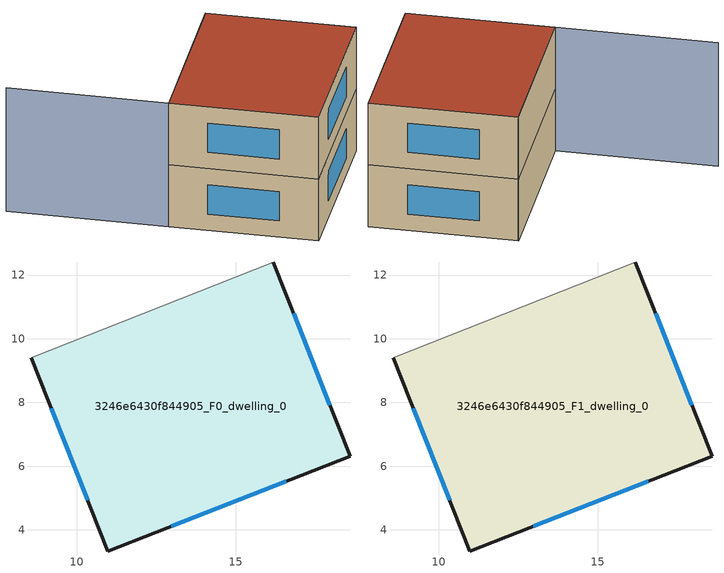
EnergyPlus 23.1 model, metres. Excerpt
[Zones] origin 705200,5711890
3246e6430f844905_F0_dwelling_0
 floor ground (EU_floor_Construction): 16.18,12.41 18.59,6.32 10.98,3.33 8.58,9.41 z0
 wall outside (EU_wall_Construction): 8.58,9.41 10.98,3.33 18.59,6.32 16.18,12.41 z0:3
 wall adiabatic (EU_wall_Construction): 16.18,12.41 8.58,9.41 z0:3
 window (EU_Window_Construction): 17.96,7.92 16.81,10.81 / 12.98,4.12 16.59,5.53 / 9.21,7.81 10.35,4.93 z0.79:2.21
3246e6430f844905_F1_dwelling_0
 floor to 3246e6430f844905_F0_dwelling_0 (EU_floor_Construction): 16.18,12.41 18.59,6.32 10.98,3.33 8.58,9.41 z3
 wall outside (EU_wall_Construction): 8.58,9.41 10.98,3.33 18.59,6.32 16.18,12.41 z3:6
 wall adiabatic (EU_wall_Construction): 16.18,12.41 8.58,9.41 z3:6
 window (EU_Window_Construction): 17.96,7.92 16.81,10.81 / 12.98,4.12 16.59,5.53 / 9.21,7.81 10.35,4.93 z3.79:5.21
 roof outside (EU_roof_Construction): 18.59,6.32 16.18,12.41 8.58,9.41 10.98,3.33 z6
shading: 16.19,12.4 8.59,9.41 / 8.59,9.41 6,15.98 z0:6
[Building]
EU S2 Campaign: North Axis=0; Terrain=City; Solar Distribution=FullExterior
[Site:Location]
London: Latitude=51.5; Longitude=-0.5; Time Zone=0; Elevation=25
[SizingPeriod:WeatherFileDays]
AnnualSizingPeriod: Begin Month=1; Begin Day of Month=1; End Month=12; End Day of Month=31; Day of Week for Start Day=Monday; Use Weather File Daylight Saving Period=No; Use Weather File Rain and Snow Indicators=No
[MATERIAL]
EU_InternalMass_Material: Roughness=MediumRough; Thickness=0.1; Conductivity=1; Density=1800; Specific Heat=900; Thermal Absorptance=0.9; Solar Absorptance=0.7; Visible Absorptance=0.7
[MATERIAL:NOMASS] Roughness=MediumRough; Thermal Absorptance=0.9; Solar Absorptance=0.7; Visible Absorptance=0.7
Name | Thermal Resistance
EU_wall_NoMass | 0.555556
EU_roof_NoMass | 0.510204
EU_floor_NoMass | 1.68919
[WINDOWMATERIAL:SIMPLEGLAZINGSYSTEM]
EU_Window_SimpleGlazing: UFactor=3.96; Solar Heat Gain Coefficient=0.85; Visible Transmittance=0.85
[CONSTRUCTION]
EU_wall_Construction: EU_wall_NoMass
EU_roof_Construction: EU_roof_NoMass
EU_floor_Construction: EU_floor_NoMass
EU_Window_Construction: EU_Window_SimpleGlazing
EU_InternalMass_Construction: EU_InternalMass_Material
[ZONE] Type=1; Multiplier=1; Ceiling Height=autocalculate; Volume=160.32; Floor Area=autocalculate; Part of Total Floor Area=Yes
3246e6430f844905_F0_dwelling_0; 3246e6430f844905_F1_dwelling_0
[INTERNALMASS] Construction=EU_InternalMass_Construction; Surface Area=53.4401
Name | Zone or ZoneList
3246e6430f844905_F0_dwelling_0_EU_InternalMass | 3246e6430f844905_F0_dwelling_0
3246e6430f844905_F1_dwelling_0_EU_InternalMass | 3246e6430f844905_F1_dwelling_0
[OTHEREQUIPMENT] Fuel Type=Electricity; Design Level Calculation Method=Watts/Area; Power per Zone Floor Area=1; Fraction Latent=0; Fraction Radiant=0; Fraction Lost=0; Carbon Dioxide Generation Rate=0; EndUse Subcategory=EU_Step8_InternalGains
Name | Zone or ZoneList or Space or SpaceList | Schedule
EU_Step8_InternalGain_3246e6430f844905_F0_dwelling_0_f000 | 3246e6430f844905_F0_dwelling_0 | EU_Step8_GainSchedule_3246e6430f844905_F0_dwelling_0_f000
EU_Step8_InternalGain_3246e6430f844905_F1_dwelling_0_f000 | 3246e6430f844905_F1_dwelling_0 | EU_Step8_GainSchedule_3246e6430f844905_F1_dwelling_0_f000
[ZONEVENTILATION:DESIGNFLOWRATE] Schedule=EU_AlwaysOn; Design Flow Rate Calculation Method=AirChanges/Hour; Air Changes per Hour=0.48; Ventilation Type=Natural; Fan Pressure Rise=0; Fan Total Efficiency=1; Constant Term Coefficient=1; Temperature Term Coefficient=0; Velocity Term Coefficient=0; Velocity Squared Term Coefficient=0; Minimum Indoor Temperature=-100; Maximum Indoor Temperature=100; Delta Temperature=-100; Minimum Outdoor Temperature=-100; Maximum Outdoor Temperature=100; Maximum Wind Speed=40
Name | Zone or ZoneList or Space or SpaceList
EU_ConstantAir_3246e6430f844905_F0_dwelling_0 | 3246e6430f844905_F0_dwelling_0
EU_ConstantAir_3246e6430f844905_F1_dwelling_0 | 3246e6430f844905_F1_dwelling_0
[HVACTEMPLATE:THERMOSTAT] Constant Heating Setpoint=20; Constant Cooling Setpoint=50
EU_HeatOnly_3246e6430f844905_F0_dwelling_0; EU_HeatOnly_3246e6430f844905_F1_dwelling_0
[HVACTEMPLATE:ZONE:IDEALLOADSAIRSYSTEM] System Availability Schedule=EU_AlwaysOn; Maximum Heating Supply Air Temperature=50; Minimum Cooling Supply Air Temperature=13; Maximum Heating Supply Air Humidity Ratio=0.0156; Minimum Cooling Supply Air Humidity Ratio=0.0077; Heating Limit=NoLimit; Cooling Limit=NoLimit; Heating Availability Schedule=EU_AlwaysOn; Cooling Availability Schedule=EU_CoolingOff; Dehumidification Control Type=ConstantSensibleHeatRatio; Cooling Sensible Heat Ratio=0.7; Dehumidification Setpoint=60; Humidification Control Type=None; Humidification Setpoint=30; Outdoor Air Method=None; Outdoor Air Flow Rate per Person=0.00944; Outdoor Air Flow Rate per Zone Floor Area=0; Outdoor Air Flow Rate per Zone=0; Demand Controlled Ventilation Type=None; Outdoor Air Economizer Type=NoEconomizer; Heat Recovery Type=None; Sensible Heat Recovery Effectiveness=0.7; Latent Heat Recovery Effectiveness=0.65
Name | Template Thermostat
3246e6430f844905_F0_dwelling_0 | EU_HeatOnly_3246e6430f844905_F0_dwelling_0
3246e6430f844905_F1_dwelling_0 | EU_HeatOnly_3246e6430f844905_F1_dwelling_0
[SIZING:ZONE] Zone Cooling Design Supply Air Temperature Input Method=SupplyAirTemperature; Zone Cooling Design Supply Air Temperature=13; Zone Heating Design Supply Air Temperature Input Method=SupplyAirTemperature; Zone Heating Design Supply Air Temperature=50; Zone Cooling Design Supply Air Humidity Ratio=0.008; Zone Heating Design Supply Air Humidity Ratio=0.008; Cooling Design Air Flow Method=DesignDay; Cooling Design Air Flow Rate=0; Cooling Minimum Air Flow per Zone Floor Area=0.000762; Cooling Minimum Air Flow=0; Cooling Minimum Air Flow Fraction=0.2; Heating Design Air Flow Method=DesignDay; Heating Design Air Flow Rate=0; Heating Maximum Air Flow per Zone Floor Area=0.002032; Heating Maximum Air Flow=0.141576; Heating Maximum Air Flow Fraction=0.3; Account for Dedicated Outdoor Air System=No; Dedicated Outdoor Air System Control Strategy=NeutralSupplyAir; Dedicated Outdoor Air Low Setpoint Temperature for Design=autosize; Dedicated Outdoor Air High Setpoint Temperature for Design=autosize; Zone Load Sizing Method=Sensible Load Only No Latent Load; Zone Latent Cooling Design Supply Air Humidity Ratio Input Method=HumidityRatioDifference; Zone Cooling Design Supply Air Humidity Ratio Difference=0.005; Zone Latent Heating Design Supply Air Humidity Ratio Input Method=HumidityRatioDifference; Zone Humidification Design Supply Air Humidity Ratio Difference=0.005
3246e6430f844905_F0_dwelling_0; 3246e6430f844905_F1_dwelling_0
[SCHEDULE:CONSTANT]
Name | Hourly Value
EU_AlwaysOn | 1
EU_CoolingOff | 0
[SCHEDULE:FILE] Column Number=1; Rows to Skip at Top=0; Number of Hours of Data=8760; Column Separator=Comma; Interpolate to Timestep=No; Minutes per Item=60; Adjust Schedule for Daylight Savings=Yes
Name | File
EU_Step8_GainSchedule_3246e6430f844905_F0_dwelling_0_f000 | ../../schedules/3246e6430f844905/3246e6430f844905_F0_dwelling_0_f000_gain.csv
EU_Step8_GainSchedule_3246e6430f844905_F1_dwelling_0_f000 | ../../schedules/3246e6430f844905/3246e6430f844905_F1_dwelling_0_f000_gain.csv
